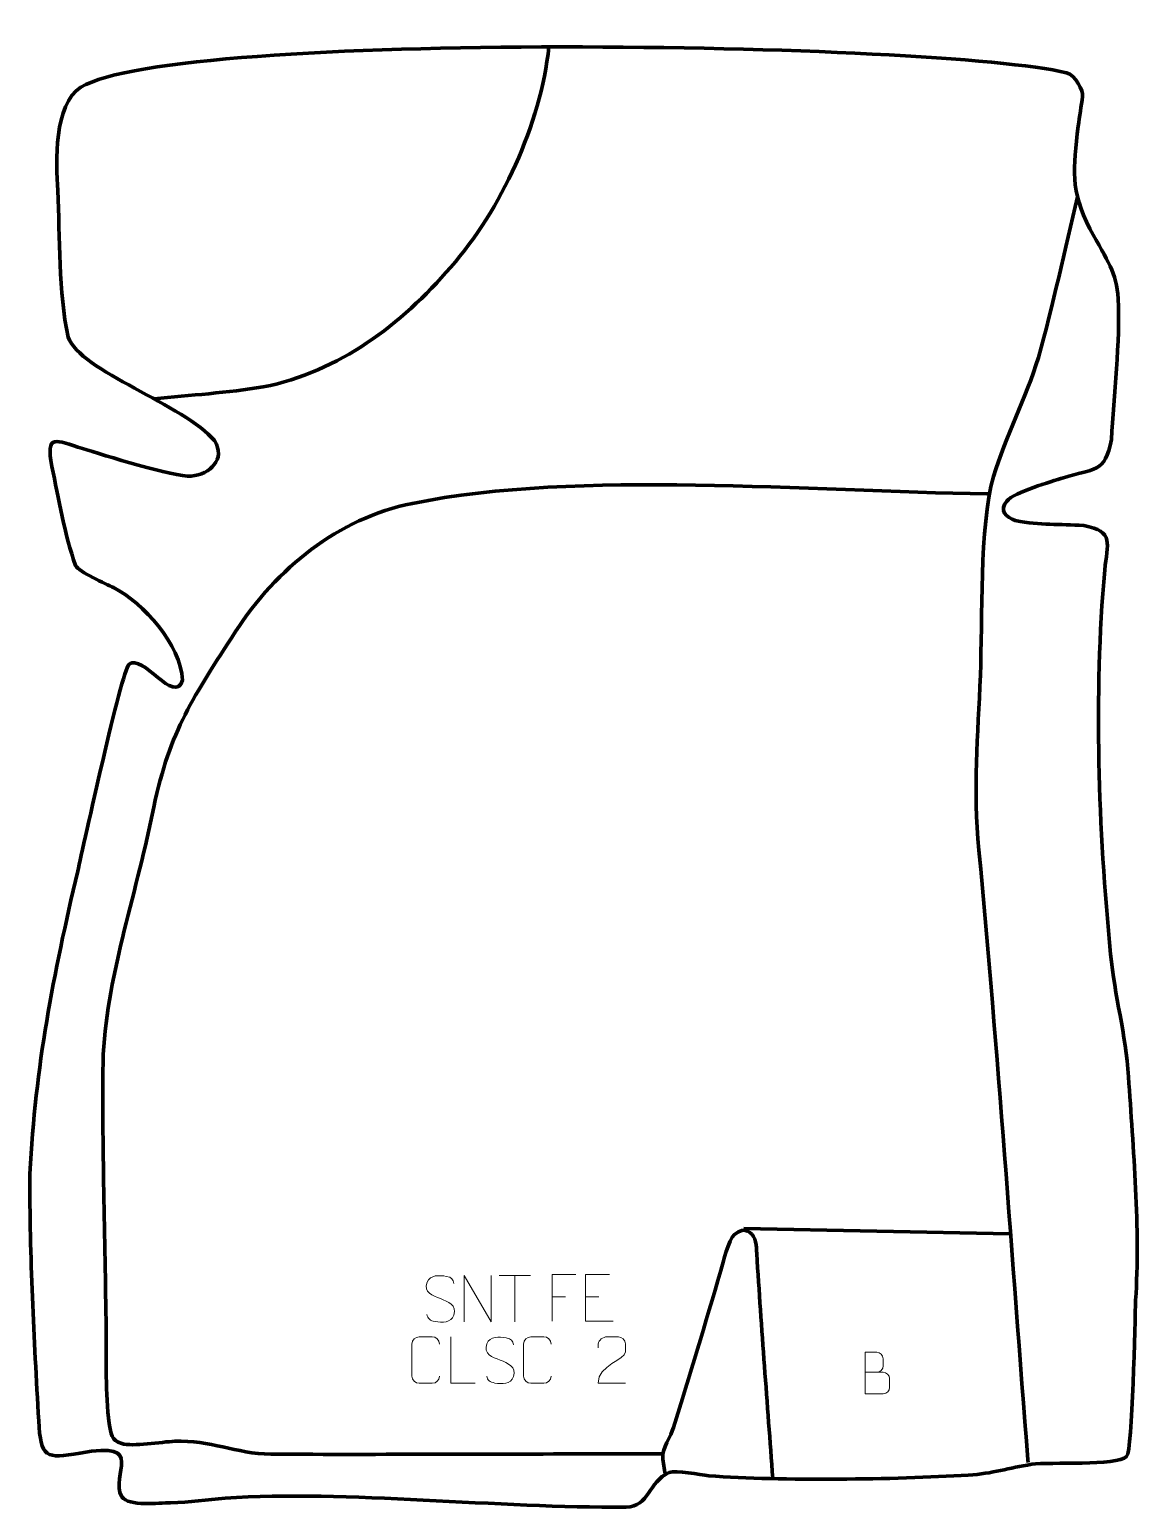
# Model space of a CAD drawing. Header units: millimetres. Extents: x -583 to 14, y 29 to 825.
import ezdxf

# ---------------------------------------------------------------- set-up
doc = ezdxf.new("R2010")
doc.units = ezdxf.units.MM
doc.header["$MEASUREMENT"] = 0
doc.layers.add('layer 2', color=7, linetype='Continuous')
doc.layers.add('layer 3', color=7, linetype='Continuous')

msp = doc.modelspace()

# ---------------------------------------------------------------- linework, layer by layer
at = {"layer": 'layer 2', "color": 142, "lineweight": 158}
for points, knots in [([(-516.1868, 625.9651), (-496.9442, 627.9528), (-476.4794, 629.3007), (-457.486, 632.4025), (-457.486, 632.4025), (-416.5117, 640.6849), (-383.5068, 665.7032), (-356.728, 696.8404), (-356.728, 696.8404), (-329.711, 727.451), (-308.407, 773.6323), (-303.9153, 815.2616)], [0, 0, 0, 0, 0.25, 0.25, 0.25, 0.25, 0.5, 0.5, 0.5, 0.5, 1, 1, 1, 1]), ([(-19.7456, 734.6762), (-26.6161, 706.2026), (-32.7987, 676.383), (-40.7263, 648.3122), (-40.7263, 648.3122), (-47.4726, 626.1834), (-58.1499, 605.9027), (-64.9465, 584.1877), (-64.9465, 584.1877), (-72.4919, 556.7183), (-70.7887, 507.4585), (-71.9304, 477.3098), (-71.9304, 477.3098), (-73.3145, 444.5506), (-75.9005, 416.2961), (-72.7391, 383.2437), (-72.7391, 383.2437), (-62.3751, 274.2647), (-55.0842, 164.517), (-46.366, 55.309), (-46.366, 55.309), (-46.366, 55.309), (-46.2467, 53.8135), (-46.2467, 53.8135)], [0, 0, 0, 0, 0.14285714, 0.14285714, 0.14285714, 0.14285714, 0.28571429, 0.28571429, 0.28571429, 0.28571429, 0.42857143, 0.42857143, 0.42857143, 0.42857143, 0.57142857, 0.57142857, 0.57142857, 0.57142857, 0.71428571, 0.71428571, 0.71428571, 0.71428571, 1, 1, 1, 1]), ([(-243.3049, 58.5203), (-253.3072, 58.5128), (-263.3097, 58.5054), (-273.312, 58.4979), (-273.312, 58.4979), (-333.3171, 58.4532), (-393.3584, 58.1435), (-453.3575, 58.3373), (-453.3575, 58.3373), (-472.5289, 58.6447), (-485.9205, 66.1758), (-505.1043, 65.3029), (-505.1043, 65.3029), (-512.1428, 64.9827), (-527.8738, 62.3269), (-533.5886, 64.0462), (-533.5886, 64.0462), (-539.2952, 65.7629), (-539.4873, 69.3811), (-540.2567, 74.8868), (-540.2567, 74.8868), (-542.5106, 91.0166), (-541.8331, 109.3738), (-541.991, 125.6964), (-541.991, 125.6964), (-542.4992, 174.7623), (-544.3085, 224.5626), (-543.5446, 273.5403), (-543.5446, 273.5403), (-541.0844, 317.6092), (-524.8377, 362.6355), (-516.381, 406.3021), (-516.381, 406.3021), (-507.5264, 447.9804), (-494.9072, 465.9308), (-472.3472, 500.8001), (-472.3472, 500.8001), (-450.3739, 534.7624), (-417.5293, 561.6674), (-377.2659, 569.7739), (-377.2659, 569.7739), (-287.0703, 587.9344), (-164.3917, 576.1237), (-68.4302, 574.8778), (-68.4302, 574.8778), (-68.4302, 574.8778), (-66.9276, 574.8583), (-66.9276, 574.8583)], [0, 0, 0, 0, 0.07692308, 0.07692308, 0.07692308, 0.07692308, 0.15384615, 0.15384615, 0.15384615, 0.15384615, 0.23076923, 0.23076923, 0.23076923, 0.23076923, 0.30769231, 0.30769231, 0.30769231, 0.30769231, 0.38461538, 0.38461538, 0.38461538, 0.38461538, 0.46153846, 0.46153846, 0.46153846, 0.46153846, 0.53846154, 0.53846154, 0.53846154, 0.53846154, 0.61538462, 0.61538462, 0.61538462, 0.61538462, 0.69230769, 0.69230769, 0.69230769, 0.69230769, 0.76923077, 0.76923077, 0.76923077, 0.76923077, 0.84615385, 0.84615385, 0.84615385, 0.84615385, 1, 1, 1, 1]), ([(-183.5418, 45.2027), (-186.4952, 85.539), (-189.6272, 125.8677), (-192.1856, 166.2296), (-192.1856, 166.2296), (-192.4243, 169.9956), (-192.4022, 175.3656), (-195.909, 177.6506), (-195.909, 177.6506), (-199.1586, 179.7681), (-201.1556, 178.6836), (-204.0786, 176.437), (-204.0786, 176.437), (-207.6199, 173.715), (-210.117, 161.6724), (-211.4792, 157.0741), (-211.4792, 157.0741), (-219.7939, 129.0223), (-228.1569, 100.5251), (-236.9103, 72.6338), (-236.9103, 72.6338), (-238.299, 68.2087), (-243.0481, 61.0583), (-242.7393, 56.8741), (-242.7393, 56.8741), (-242.4989, 53.6173), (-241.9224, 50.6614), (-241.261, 47.4762)], [0, 0, 0, 0, 0.125, 0.125, 0.125, 0.125, 0.25, 0.25, 0.25, 0.25, 0.375, 0.375, 0.375, 0.375, 0.5, 0.5, 0.5, 0.5, 0.625, 0.625, 0.625, 0.625, 0.75, 0.75, 0.75, 0.75, 1, 1, 1, 1])]:
    msp.add_open_spline(points, degree=3, knots=knots, dxfattribs=at)
msp.add_open_spline([(-199.1592, 179.7506), (-199.1592, 179.7506), (-56.0655, 176.8074), (-56.0655, 176.8074)], degree=3, dxfattribs=at)
at = {"layer": 'layer 2', "color": 250, "lineweight": 9}
for points, knots in [([(-362.2336, 142.0609), (-366.4819, 143.5313), (-371.39, 145.3271), (-369.3849, 150.8474), (-369.3849, 150.8474), (-367.8814, 154.9873), (-362.6678, 154.5988), (-359.0642, 153.9977), (-359.0642, 153.9977), (-356.2036, 153.5205), (-355.3389, 152.3073), (-355.0283, 150.2232)], [0, 0, 0, 0, 0.25, 0.25, 0.25, 0.25, 0.5, 0.5, 0.5, 0.5, 1, 1, 1, 1]), ([(-349.561, 129.5841), (-349.561, 129.5841), (-349.561, 154.5376), (-349.561, 154.5376), (-349.561, 154.5376), (-349.561, 154.5376), (-334.9062, 129.5841), (-334.9062, 129.5841), (-334.9062, 129.5841), (-334.9062, 129.5841), (-334.9062, 154.5376), (-334.9062, 154.5376)], [0, 0, 0, 0, 0.25, 0.25, 0.25, 0.25, 0.5, 0.5, 0.5, 0.5, 1, 1, 1, 1]), ([(-289.3597, 154.9405), (-289.3597, 154.9405), (-302.2337, 154.9405), (-302.2337, 154.9405), (-302.2337, 154.9405), (-302.2337, 154.9405), (-302.2337, 129.9869), (-302.2337, 129.9869)], [0, 0, 0, 0, 0.33333333, 0.33333333, 0.33333333, 0.33333333, 1, 1, 1, 1]), ([(-271.3373, 154.9405), (-271.3373, 154.9405), (-284.2112, 154.9405), (-284.2112, 154.9405), (-284.2112, 154.9405), (-284.2112, 154.9405), (-284.2112, 129.9869), (-284.2112, 129.9869), (-284.2112, 129.9869), (-284.2112, 129.9869), (-269.3454, 129.9869), (-269.3454, 129.9869)], [0, 0, 0, 0, 0.25, 0.25, 0.25, 0.25, 0.5, 0.5, 0.5, 0.5, 1, 1, 1, 1]), ([(-362.2336, 142.0608), (-358.215, 140.4141), (-353.1855, 138.5258), (-355.0195, 133.1655), (-355.0195, 133.1655), (-356.4793, 128.8991), (-361.3901, 129.1558), (-365.1162, 129.7105), (-365.1162, 129.7105), (-367.8662, 130.1203), (-369.0871, 131.3338), (-369.4651, 133.446)], [0, 0, 0, 0, 0.25, 0.25, 0.25, 0.25, 0.5, 0.5, 0.5, 0.5, 1, 1, 1, 1]), ([(-362.6874, 100.3304), (-362.8272, 98.007), (-364.5044, 96.5274), (-366.6521, 96.5166), (-366.6521, 96.5166), (-368.984, 96.517), (-371.3159, 96.517), (-373.6474, 96.5166), (-373.6474, 96.5166), (-375.5724, 96.4112), (-377.5445, 98.2957), (-377.5333, 100.313), (-377.5333, 100.313), (-377.5329, 106.0831), (-377.5329, 111.8528), (-377.5333, 117.6221), (-377.5333, 117.6221), (-377.5291, 119.7602), (-375.7824, 121.4794), (-373.63, 121.4659), (-373.63, 121.4659), (-371.3043, 121.4659), (-368.9782, 121.4659), (-366.6521, 121.4659), (-366.6521, 121.4659), (-364.7055, 121.5014), (-362.7141, 120.0099), (-362.6874, 117.5723)], [0, 0, 0, 0, 0.125, 0.125, 0.125, 0.125, 0.25, 0.25, 0.25, 0.25, 0.375, 0.375, 0.375, 0.375, 0.5, 0.5, 0.5, 0.5, 0.625, 0.625, 0.625, 0.625, 0.75, 0.75, 0.75, 0.75, 1, 1, 1, 1]), ([(-343.6359, 96.5126), (-343.6359, 96.5126), (-356.585, 96.5126), (-356.585, 96.5126), (-356.585, 96.5126), (-356.585, 96.5126), (-356.585, 121.4662), (-356.585, 121.4662)], [0, 0, 0, 0, 0.33333333, 0.33333333, 0.33333333, 0.33333333, 1, 1, 1, 1]), ([(-330.1104, 108.9895), (-334.3587, 110.4599), (-339.2668, 112.2557), (-337.2617, 117.776), (-337.2617, 117.776), (-335.7582, 121.9159), (-330.5446, 121.5274), (-326.941, 120.9263), (-326.941, 120.9263), (-324.0804, 120.4491), (-323.2157, 119.2359), (-322.9051, 117.1518)], [0, 0, 0, 0, 0.25, 0.25, 0.25, 0.25, 0.5, 0.5, 0.5, 0.5, 1, 1, 1, 1]), ([(-302.6874, 100.3304), (-302.8272, 98.007), (-304.5044, 96.5274), (-306.6521, 96.5166), (-306.6521, 96.5166), (-308.984, 96.517), (-311.3159, 96.517), (-313.6474, 96.5166), (-313.6474, 96.5166), (-315.5724, 96.4112), (-317.5445, 98.2957), (-317.5333, 100.313), (-317.5333, 100.313), (-317.5329, 106.0831), (-317.5329, 111.8528), (-317.5333, 117.6221), (-317.5333, 117.6221), (-317.5291, 119.7602), (-315.7824, 121.4794), (-313.63, 121.4659), (-313.63, 121.4659), (-311.3043, 121.4659), (-308.9782, 121.4659), (-306.6521, 121.4659), (-306.6521, 121.4659), (-304.7055, 121.5014), (-302.7141, 120.0099), (-302.6874, 117.5723)], [0, 0, 0, 0, 0.125, 0.125, 0.125, 0.125, 0.25, 0.25, 0.25, 0.25, 0.375, 0.375, 0.375, 0.375, 0.5, 0.5, 0.5, 0.5, 0.625, 0.625, 0.625, 0.625, 0.75, 0.75, 0.75, 0.75, 1, 1, 1, 1]), ([(-262.739, 96.5023), (-267.6534, 96.5026), (-272.5678, 96.5026), (-277.4819, 96.5023), (-277.4819, 96.5023), (-277.4819, 106.4346), (-262.8309, 109.0758), (-262.739, 113.3861), (-262.739, 113.3861), (-262.7393, 114.8102), (-262.7393, 116.2339), (-262.739, 117.6572), (-262.739, 117.6572), (-262.7559, 119.7343), (-264.8787, 121.4591), (-266.5497, 121.4764), (-266.5497, 121.4764), (-268.6229, 121.476), (-270.6958, 121.476), (-272.7682, 121.4764), (-272.7682, 121.4764), (-274.5903, 121.4929), (-277.415, 119.7008), (-277.4819, 117.6072), (-277.4819, 117.6072), (-277.4819, 117.6072), (-277.4819, 115.5524), (-277.4819, 115.5524)], [0, 0, 0, 0, 0.125, 0.125, 0.125, 0.125, 0.25, 0.25, 0.25, 0.25, 0.375, 0.375, 0.375, 0.375, 0.5, 0.5, 0.5, 0.5, 0.625, 0.625, 0.625, 0.625, 0.75, 0.75, 0.75, 0.75, 1, 1, 1, 1]), ([(-134.0136, 102.4302), (-130.7546, 102.4306), (-127.4952, 102.4306), (-124.2355, 102.4302), (-124.2355, 102.4302), (-122.4662, 102.4147), (-120.7433, 100.8597), (-120.7433, 99.0239), (-120.7433, 99.0239), (-120.7436, 98.0131), (-120.7436, 95.2818), (-120.7433, 94.2707), (-120.7433, 94.2707), (-120.7274, 92.6066), (-122.1087, 90.8028), (-124.1881, 90.818), (-124.1881, 90.818), (-127.4481, 90.8183), (-130.7078, 90.8183), (-133.9671, 90.818), (-133.9671, 90.818), (-133.9671, 98.2684), (-133.9671, 105.7185), (-133.9671, 113.1683), (-133.9671, 113.1683), (-131.841, 113.1683), (-129.7146, 113.1683), (-127.5881, 113.1683), (-127.5881, 113.1683), (-126.0826, 113.1841), (-124.2046, 111.4729), (-124.1887, 109.7152), (-124.1887, 109.7152), (-124.1891, 107.8646), (-124.1891, 107.7339), (-124.1887, 105.883), (-124.1887, 105.883), (-124.1733, 104.0324), (-125.8342, 102.4147), (-127.6346, 102.4302)], [0, 0, 0, 0, 0.09090909, 0.09090909, 0.09090909, 0.09090909, 0.18181818, 0.18181818, 0.18181818, 0.18181818, 0.27272727, 0.27272727, 0.27272727, 0.27272727, 0.36363636, 0.36363636, 0.36363636, 0.36363636, 0.45454545, 0.45454545, 0.45454545, 0.45454545, 0.54545455, 0.54545455, 0.54545455, 0.54545455, 0.63636364, 0.63636364, 0.63636364, 0.63636364, 0.72727273, 0.72727273, 0.72727273, 0.72727273, 0.81818182, 0.81818182, 0.81818182, 0.81818182, 1, 1, 1, 1]), ([(-330.1104, 108.9894), (-326.0918, 107.3427), (-321.0623, 105.4544), (-322.8963, 100.0941), (-322.8963, 100.0941), (-324.3561, 95.8277), (-329.2669, 96.0844), (-332.993, 96.6391), (-332.993, 96.6391), (-335.743, 97.0489), (-336.9639, 98.2624), (-337.3419, 100.3746)], [0, 0, 0, 0, 0.25, 0.25, 0.25, 0.25, 0.5, 0.5, 0.5, 0.5, 1, 1, 1, 1])]:
    msp.add_open_spline(points, degree=3, knots=knots, dxfattribs=at)
for points in [[(-330.7273, 154.5141), (-330.7273, 154.5141), (-313.7401, 154.5141), (-313.7401, 154.5141)], [(-322.2335, 129.5841), (-322.2335, 129.5841), (-322.2335, 154.5376), (-322.2335, 154.5376)], [(-302.2337, 143.0608), (-302.2337, 143.0608), (-295.0656, 143.0608), (-295.0656, 143.0608)], [(-284.2112, 143.0608), (-284.2112, 143.0608), (-277.0431, 143.0608), (-277.0431, 143.0608)]]:
    msp.add_open_spline(points, degree=3, dxfattribs=at)
at = {"layer": 'layer 3', "color": 242, "lineweight": 158}
msp.add_open_spline([(-16.9847, 788.65), (-17.7269, 783.3038), (-18.557, 777.964), (-19.3111, 772.6259), (-19.3111, 772.6259), (-22.1014, 749.6571), (-23.6707, 738.1525), (-13.0654, 717.4655), (-13.0654, 717.4655), (-3.4135, 699.6358), (1.2625, 694.3287), (2.0784, 679.8337), (2.0784, 679.8337), (3.3444, 657.3388), (-0.0958, 627.2271), (-1.4654, 604.1888), (-1.4654, 604.1888), (-4.7673, 585.7174), (-11.0483, 588.6503), (-27.2844, 583.5757), (-27.2844, 583.5757), (-33.9708, 581.4858), (-53.5614, 575.7646), (-57.7113, 571.027), (-57.7113, 571.027), (-62.0701, 566.0508), (-58.0327, 562.1952), (-53.1487, 560.5884), (-53.1487, 560.5884), (-39.4328, 557.7038), (-29.5431, 558.9335), (-16.3418, 557.7965), (-16.3418, 557.7965), (0.3174, 554.8016), (-3.62, 547.9698), (-5.1038, 533.9261), (-5.1038, 533.9261), (-11.0679, 466.0017), (-8.458, 395.1289), (-1.9347, 327.2959), (-1.9347, 327.2959), (0.2241, 304.8474), (6.2305, 284.434), (7.7233, 261.3441), (7.7233, 261.3441), (10.1792, 223.3541), (14.1073, 178.8079), (11.5137, 141.2647), (11.5137, 141.2647), (11.1502, 131.0006), (9.9076, 60.2696), (6.7051, 57.187), (6.7051, 57.187), (1.2747, 51.9599), (-34.5709, 54.2625), (-44.3556, 52.9058), (-44.3556, 52.9058), (-56.8061, 51.0367), (-65.1519, 47.8857), (-78.4698, 47.0972), (-78.4698, 47.0972), (-118.7832, 44.7102), (-178.1511, 43.8177), (-217.9897, 46.7679), (-217.9897, 46.7679), (-222.746, 47.2368), (-235.4227, 49.9354), (-239.2026, 48.566), (-239.2026, 48.566), (-250.5138, 43.472), (-249.9052, 30.161), (-262.4516, 29.8953), (-262.4516, 29.8953), (-331.0058, 29.1884), (-412.7008, 39.1553), (-477.9671, 34.6553), (-477.9671, 34.6553), (-487.7034, 33.9835), (-497.0122, 32.3259), (-507.2844, 32.2414), (-507.2844, 32.2414), (-513.7432, 32.1161), (-529.6421, 30.0626), (-533.5659, 35.4564), (-533.5659, 35.4564), (-540.4508, 47.3532), (-519.3579, 65.7616), (-555.9973, 58.9961), (-555.9973, 58.9961), (-574.4614, 55.5867), (-577.1054, 56.5081), (-578.2355, 76.3072), (-578.2355, 76.3072), (-580.7853, 120.982), (-583.1254, 164.4824), (-582.9626, 209.2402), (-582.9626, 209.2402), (-579.9996, 267.3578), (-570.4186, 315.695), (-557.2565, 372.0233), (-557.2565, 372.0233), (-554.0655, 385.7718), (-533.8258, 479.4178), (-529.7353, 483.098), (-529.7353, 483.098), (-522.5442, 489.5679), (-505.1249, 460.8319), (-500.9243, 474.7022), (-500.9243, 474.7022), (-501.7464, 493.7726), (-521.67, 516.1092), (-538.0796, 524.4498), (-538.0796, 524.4498), (-542.0056, 526.4453), (-556.6436, 532.8727), (-558.3902, 536.328), (-558.3902, 536.328), (-564.1259, 552.4668), (-567.6948, 572.6735), (-571.0951, 589.6655), (-571.0951, 589.6655), (-574.6881, 607.6203), (-569.075, 603.7159), (-554.6305, 599.2335), (-554.6305, 599.2335), (-543.6954, 595.8973), (-505.1718, 583.7263), (-496.2079, 584.4842), (-496.2079, 584.4842), (-485.9619, 585.3504), (-477.5452, 593.5468), (-483.6551, 603.5022), (-483.6551, 603.5022), (-499.4399, 622.5277), (-556.3968, 641.103), (-562.3763, 659.2227), (-562.3763, 659.2227), (-567.7444, 683.2402), (-566.7234, 712.9774), (-568.0178, 737.9677), (-568.0178, 737.9677), (-568.814, 753.3402), (-570.3231, 784.2349), (-555.5829, 793.5938), (-555.5829, 793.5938), (-503.862, 824.602), (-94.1649, 817.8118), (-25.6675, 801.3734), (-25.6675, 801.3734), (-20.659, 800.1715), (-16.5936, 791.4664), (-16.9847, 788.65)], degree=3, knots=[0, 0, 0, 0, 0.02564103, 0.02564103, 0.02564103, 0.02564103, 0.05128205, 0.05128205, 0.05128205, 0.05128205, 0.07692308, 0.07692308, 0.07692308, 0.07692308, 0.1025641, 0.1025641, 0.1025641, 0.1025641, 0.12820513, 0.12820513, 0.12820513, 0.12820513, 0.15384615, 0.15384615, 0.15384615, 0.15384615, 0.17948718, 0.17948718, 0.17948718, 0.17948718, 0.20512821, 0.20512821, 0.20512821, 0.20512821, 0.23076923, 0.23076923, 0.23076923, 0.23076923, 0.25641026, 0.25641026, 0.25641026, 0.25641026, 0.28205128, 0.28205128, 0.28205128, 0.28205128, 0.30769231, 0.30769231, 0.30769231, 0.30769231, 0.33333333, 0.33333333, 0.33333333, 0.33333333, 0.35897436, 0.35897436, 0.35897436, 0.35897436, 0.38461538, 0.38461538, 0.38461538, 0.38461538, 0.41025641, 0.41025641, 0.41025641, 0.41025641, 0.43589744, 0.43589744, 0.43589744, 0.43589744, 0.46153846, 0.46153846, 0.46153846, 0.46153846, 0.48717949, 0.48717949, 0.48717949, 0.48717949, 0.51282051, 0.51282051, 0.51282051, 0.51282051, 0.53846154, 0.53846154, 0.53846154, 0.53846154, 0.56410256, 0.56410256, 0.56410256, 0.56410256, 0.58974359, 0.58974359, 0.58974359, 0.58974359, 0.61538462, 0.61538462, 0.61538462, 0.61538462, 0.64102564, 0.64102564, 0.64102564, 0.64102564, 0.66666667, 0.66666667, 0.66666667, 0.66666667, 0.69230769, 0.69230769, 0.69230769, 0.69230769, 0.71794872, 0.71794872, 0.71794872, 0.71794872, 0.74358974, 0.74358974, 0.74358974, 0.74358974, 0.76923077, 0.76923077, 0.76923077, 0.76923077, 0.79487179, 0.79487179, 0.79487179, 0.79487179, 0.82051282, 0.82051282, 0.82051282, 0.82051282, 0.84615385, 0.84615385, 0.84615385, 0.84615385, 0.87179487, 0.87179487, 0.87179487, 0.87179487, 0.8974359, 0.8974359, 0.8974359, 0.8974359, 0.92307692, 0.92307692, 0.92307692, 0.92307692, 0.94871795, 0.94871795, 0.94871795, 0.94871795, 1, 1, 1, 1], dxfattribs=at)

doc.saveas('drawing.dxf')
